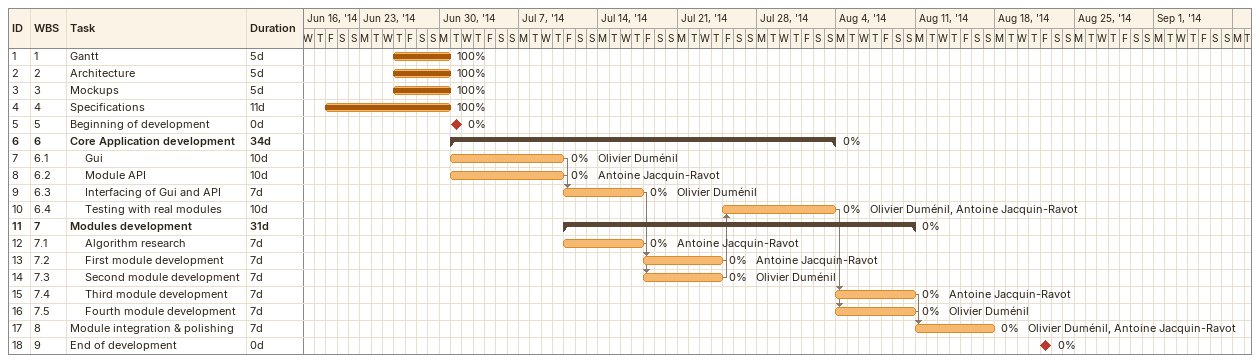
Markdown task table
| ID | WBS | Task | Duration | Start | Finish | Predecessors | Resources | % complete |
|---|---|---|---|---|---|---|---|---|
| 1 | 1 | Gantt | 5d | 2014-06-26 | 2014-06-30 |  |  | 100 |
| 2 | 2 | Architecture | 5d | 2014-06-26 | 2014-06-30 |  |  | 100 |
| 3 | 3 | Mockups | 5d | 2014-06-26 | 2014-06-30 |  |  | 100 |
| 4 | 4 | Specifications | 11d | 2014-06-20 | 2014-06-30 |  |  | 100 |
| 5 | 5 | Beginning of development | 0d | 2014-07-01 | 2014-07-01 |  |  | 0 |
| 6 | 6 | **Core Application development** | 34d | 2014-07-01 | 2014-08-03 |  |  | 0 |
| 7 | 6.1 | Gui | 10d | 2014-07-01 | 2014-07-10 |  | Olivier Duménil | 0 |
| 8 | 6.2 | Module API | 10d | 2014-07-01 | 2014-07-10 |  | Antoine Jacquin-Ravot | 0 |
| 9 | 6.3 | Interfacing of Gui and API | 7d | 2014-07-11 | 2014-07-17 | 7, 8 | Olivier Duménil | 0 |
| 10 | 6.4 | Testing with real modules | 10d | 2014-07-25 | 2014-08-03 | 13, 14 | Olivier Duménil, Antoine Jacquin-Ravot | 0 |
| 11 | 7 | **Modules development** | 31d | 2014-07-11 | 2014-08-10 |  |  | 0 |
| 12 | 7.1 | Algorithm research | 7d | 2014-07-11 | 2014-07-17 |  | Antoine Jacquin-Ravot | 0 |
| 13 | 7.2 | First module development | 7d | 2014-07-18 | 2014-07-24 | 9, 12 | Antoine Jacquin-Ravot | 0 |
| 14 | 7.3 | Second module development | 7d | 2014-07-18 | 2014-07-24 | 9, 12 | Olivier Duménil | 0 |
| 15 | 7.4 | Third module development | 7d | 2014-08-04 | 2014-08-10 | 10 | Antoine Jacquin-Ravot | 0 |
| 16 | 7.5 | Fourth module development | 7d | 2014-08-04 | 2014-08-10 | 10 | Olivier Duménil | 0 |
| 17 | 8 | Module integration & polishing | 7d | 2014-08-11 | 2014-08-17 | 15, 16 | Olivier Duménil, Antoine Jacquin-Ravot | 0 |
| 18 | 9 | End of development | 0d | 2014-08-22 | 2014-08-22 |  |  | 0 |
